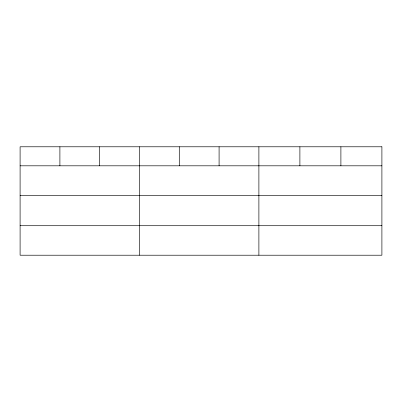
<?xml version="1.0" encoding="UTF-8"?>
<svg xmlns="http://www.w3.org/2000/svg" width="402" height="402" viewBox="0 0 402 402"><rect width="100%" height="100%" fill="white"/><g stroke="black" fill="none" stroke-linecap="round" stroke-linejoin="round"><path stroke-width="0.6" d="M20.1 165.81L381.9 165.81M20.1 195.317L381.9 195.317M20.1 225.713L381.9 225.713M340.896 146.785L340.896 165.81M299.892 146.785L299.892 165.81M258.888 146.785L258.888 255.215M219.09 146.785L219.09 165.81M179.292 146.785L179.292 165.81M139.494 146.785L139.494 255.215M99.696 146.785L99.696 165.81M59.898 146.785L59.898 165.81M381.9 146.785L20.1 146.785L20.1 255.215L381.9 255.215L381.9 146.785"/></g></svg>
